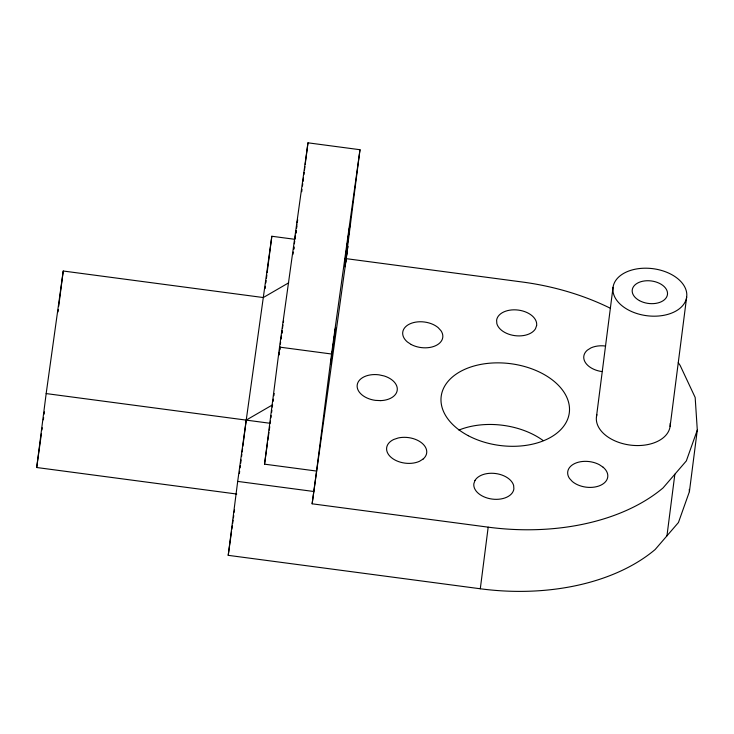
<?xml version="1.0" encoding="UTF-8"?>
<svg xmlns="http://www.w3.org/2000/svg" width="734" height="734" viewBox="0 0 734 734"><rect width="100%" height="100%" fill="white"/><g stroke="black" fill="none" stroke-linecap="round" stroke-linejoin="round"><path stroke-width="1.1" d="M283.443 321.905L283.563 320.831L283.296 322.437M293.022 254.276L293.297 252.028M297.398 221.998L297.665 219.76M279.076 354.173L279.351 351.999M236.752 494.046L36.7 467.512L46.169 393.58L63.234 271.011L263.295 297.545L288.691 282.81M57.995 311.95L58.28 309.675M58.72 306.262L63.234 271.011M678.253 362.724A193.739 123.752 7.3 0 1 680.106 365.358L695.171 397.47L697.3 430.06L689.409 491.661L678.445 522.516L655.141 549.537A193.739 123.752 7.3 0 1 480.293 588.769L228.219 555.335L237.688 481.403L271.828 236.256L294.517 239.266M239.376 473.568L239.669 471.301M240.11 467.888L240.394 465.613M240.688 463.337L241.128 459.924M241.559 456.511L241.853 454.236M242.147 451.961L242.578 448.547M242.871 446.272L246.22 420.114L272.598 404.819L272.323 406.994M265.121 288.572L265.414 286.297M265.846 282.884L266.139 280.608M266.433 278.333L266.873 274.92M267.158 272.653L271.828 236.256M359.99 149.718L331.548 354.008L316.556 471.063L264.543 464.163L279.535 347.109L307.977 142.818L359.99 149.718L344.998 266.763L347.843 246.34L346.264 258.662L312.133 503.808L488.183 527.159A193.739 123.752 7.3 0 0 663.041 487.936L686.336 460.915L697.3 430.06M270.507 421.123L270.231 423.298L46.169 393.58M270.929 417.866L271.204 415.692M271.626 412.435L271.901 410.26M301.72 191.684L302.013 189.409M302.445 186.005L302.738 183.729M303.032 181.454L303.463 178.05M303.904 174.637L304.197 172.362M304.491 170.095L304.922 166.682M305.216 164.407L307.977 142.818M312.133 503.808L316.556 471.063M480.293 588.769L488.183 527.159M596.476 416.683L613.046 287.315M670.096 426.454L686.666 297.077A37.131 23.717 7.3 0 0 634.286 269.406A37.131 23.717 7.3 0 0 628.616 310.097A37.131 23.717 7.3 0 0 686.666 297.077M666.958 535.838L674.849 474.237M279.617 349.889L280.012 346.843M293.71 248.762L293.976 246.725M296.582 228.32L296.848 226.283M280.379 344.081L280.617 342.246M281.994 333.319L282.232 331.484M294.352 243.78L294.719 241.018M295.976 233.008L296.215 231.173M281.25 338.952L281.507 337.034M294.967 239.146L295.472 235.302M295.215 238.724L295.472 236.807M281.874 332.759L282.168 330.639M281.25 337.447L281.498 335.576M279.792 349.806L280.085 347.687M295.719 233.43L296.096 230.614M282.452 328.511L282.939 324.988M296.674 226.366L296.921 224.604M293.774 249.422L294.013 247.661M36.7 467.512L41.443 433.464M41.911 430.06L42.233 427.784M43.334 419.839L43.655 417.573M44.123 414.169L44.444 411.893M228.219 555.335L231.54 531.499M231.852 529.223L232.329 525.819M232.65 523.553L233.118 520.149M233.44 517.874L233.751 515.607M234.229 512.204L234.541 509.937M273.076 401.415L273.387 399.149M273.865 395.736L274.177 393.47M264.543 464.163L267.543 442.593M267.864 440.327L268.965 432.381M269.286 430.115L269.754 426.711M297.16 222.842L297.518 220.292M279.067 355.036L279.305 353.329M346.264 258.662L522.314 282.012A193.739 123.752 7.3 0 1 610.257 308.207M279.535 347.109L331.548 354.008M237.688 481.403L313.712 491.486M689.263 489.413L689.409 491.661M458.924 430.069A64.583 41.251 7.3 0 1 543.178 440.574M602.045 371.578A20.185 12.891 7.3 0 1 587.393 350.127L590.934 347.907A20.185 12.891 7.3 0 1 605.605 346.044M670.206 423.344A37.131 23.717 7.3 0 1 630.818 445.162A37.131 23.717 7.3 0 1 596.898 414.664M330.814 363.321L330.695 364.385L335.576 327.731L330.814 363.321M345.035 261.176L344.916 262.24L349.797 225.586L345.035 261.176M475.008 480.431L473.861 483.651A20.185 12.891 7.3 0 0 492.092 499.074A20.185 12.891 7.3 0 0 513.873 488.954L513.653 485.559A20.185 12.891 7.3 0 0 495.652 473.531A20.185 12.891 7.3 0 0 475.008 480.431M536.627 325.52L535.49 328.74A20.185 12.891 7.3 0 1 514.846 335.64A20.185 12.891 7.3 0 1 496.845 323.611L496.615 320.217A20.185 12.891 7.3 0 1 518.406 310.097A20.185 12.891 7.3 0 1 536.627 325.52M423.105 459.044L419.554 461.264A20.185 12.891 7.3 0 1 391.268 457.511A20.185 12.891 7.3 0 1 393.782 439.455L398.204 437.978A20.185 12.891 7.3 0 1 422.068 443.208A20.185 12.891 7.3 0 1 423.105 459.044M380.671 400.626L375.432 400.369A20.185 12.891 7.3 0 1 357.21 384.946A20.185 12.891 7.3 0 1 378.992 374.835L384.111 375.955A20.185 12.891 7.3 0 1 397.222 390.259A20.185 12.891 7.3 0 1 380.671 400.626M603.137 467.228L599.283 464.65A20.185 12.891 7.3 0 0 574.85 463.475A20.185 12.891 7.3 0 0 569.52 478.458L572.337 481.532A20.185 12.891 7.3 0 0 600.623 485.284A20.185 12.891 7.3 0 0 603.137 467.228M411.214 344.521L407.352 341.943A20.185 12.891 7.3 0 1 409.866 323.887A20.185 12.891 7.3 0 1 438.161 327.639L440.969 330.704A20.185 12.891 7.3 0 1 435.647 345.696A20.185 12.891 7.3 0 1 411.214 344.521M468.31 435.721A64.583 41.251 7.3 0 0 569.263 413.077A64.583 41.251 7.3 0 0 478.164 364.954A64.583 41.251 7.3 0 0 468.31 435.721M639.406 300.601A17.763 11.34 7.3 0 0 667.426 294.756A17.763 11.34 7.3 0 0 642.736 281.232A17.763 11.34 7.3 0 0 639.406 300.601"/></g></svg>
